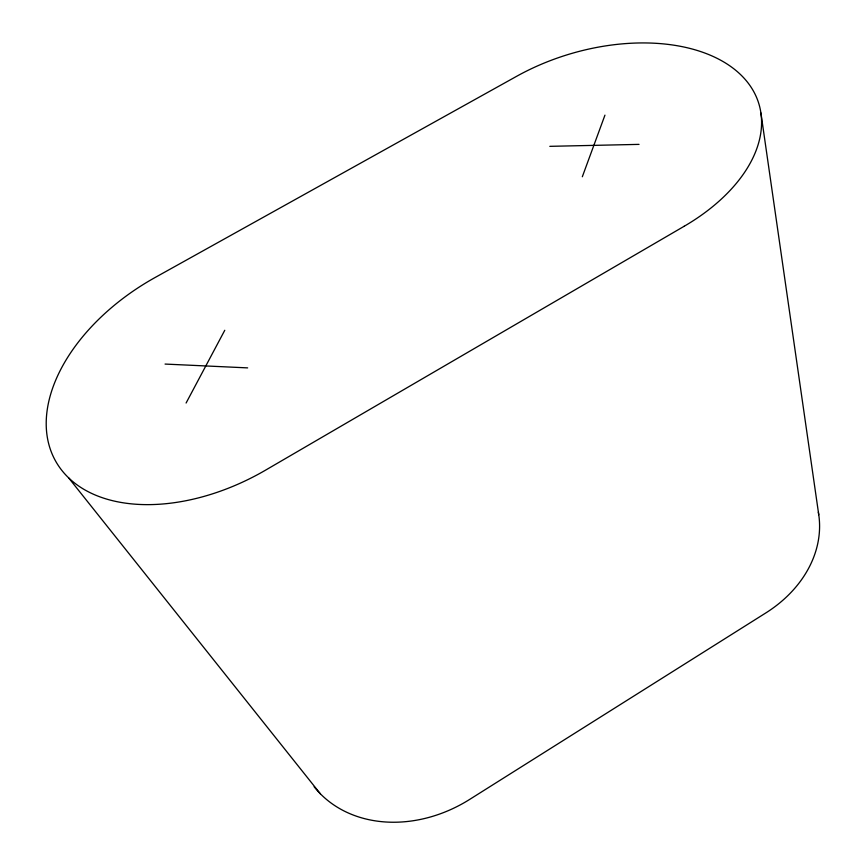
<?xml version="1.0" encoding="UTF-8"?>
<svg xmlns="http://www.w3.org/2000/svg" width="865" height="865" viewBox="0 0 865 865"><rect width="100%" height="100%" fill="white"/><g stroke="black" fill="none" stroke-linecap="round" stroke-linejoin="round"><path stroke-width="1.3" d="M582.329 176.752L604.949 115.142M186.094 403.025L224.77 330.279M549.816 146.336L639.03 144.379M165.064 364.068L247.649 367.885M68.703 477.945L320.31 793.735M760.919 112.98L818.755 514.761M818.344 512.188A123.63 98.675 -12.8 0 1 765.709 613.015L469.706 799.39A127.566 104.568 -34.6 0 1 314.125 786.75M684.183 226.262L265.587 470.138A174.914 111.044 -29.5 0 1 55.976 461.737A174.914 111.044 -29.5 0 1 155.073 277.524L516.697 76.271A167.734 102.492 -16.9 0 1 738.472 72.66A167.734 102.492 -16.9 0 1 684.183 226.262"/></g></svg>
